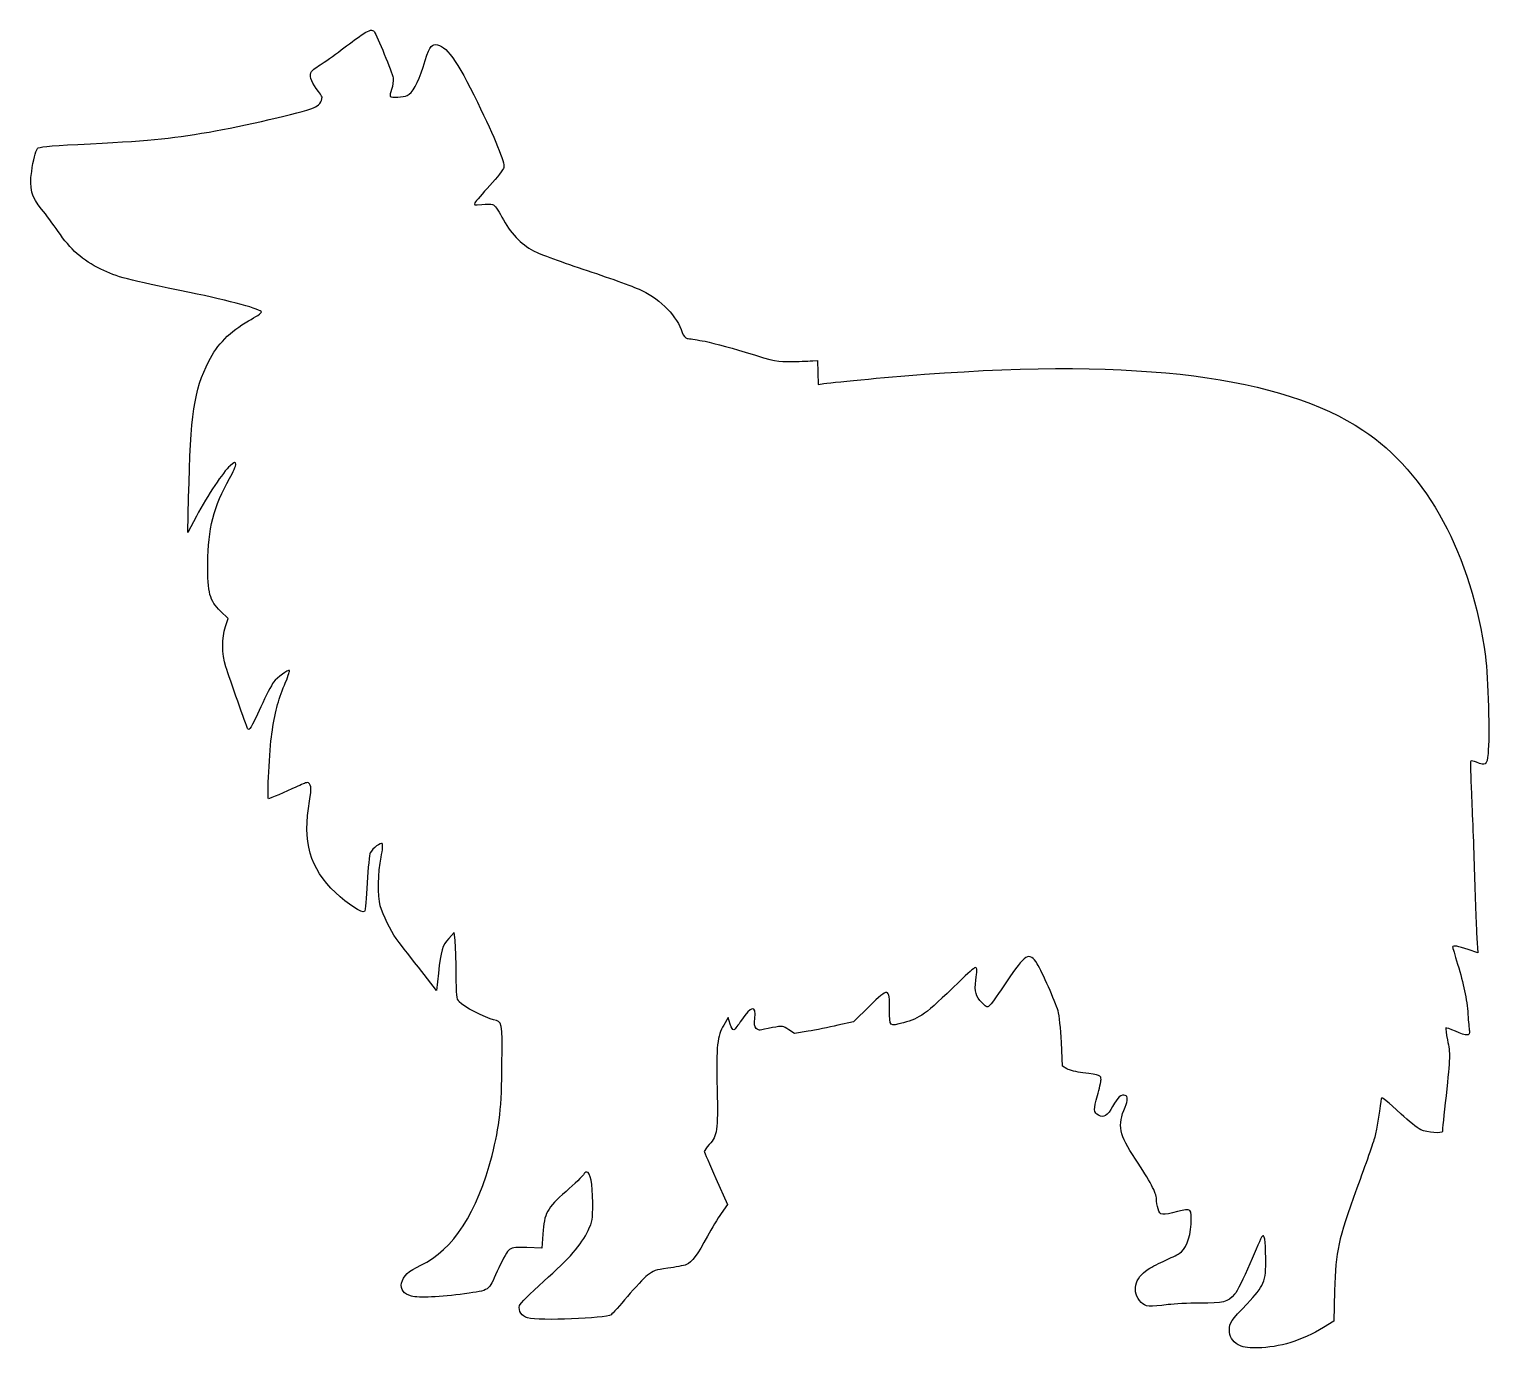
# Model space of a CAD drawing. Header units: centimetres. Extents: x -17.7 to 17.7, y -15.9 to 16.
import ezdxf

# ---------------------------------------------------------------- set-up
doc = ezdxf.new("R2010")
doc.units = ezdxf.units.CM
doc.header["$MEASUREMENT"] = 0
doc.layers.add('Layer 1', color=7, linetype='Continuous')

msp = doc.modelspace()

# ---------------------------------------------------------------- linework, layer by layer
at = {"layer": 'Layer 1'}
msp.add_open_spline([(-9.59908, 15.84678), (-9.68375, 15.79034), (-9.88836, 15.64217), (-10.05416, 15.51517), (-10.05416, 15.51517), (-10.21997, 15.38817), (-10.45633, 15.21884), (-10.58333, 15.1377), (-10.58333, 15.1377), (-10.7068, 15.05656), (-10.82322, 14.97189), (-10.83733, 14.9472), (-10.83733, 14.9472), (-10.8973, 14.85195), (-10.8585, 14.71437), (-10.72444, 14.53445), (-10.72444, 14.53445), (-10.64683, 14.43214), (-10.58333, 14.33337), (-10.58333, 14.31926), (-10.58333, 14.31926), (-10.58333, 14.21695), (-10.66447, 14.11465), (-10.79147, 14.06526), (-10.79147, 14.06526), (-11.08428, 13.94532), (-12.51303, 13.61723), (-13.31736, 13.47965), (-13.31736, 13.47965), (-14.30161, 13.31032), (-14.78492, 13.26446), (-16.48883, 13.17979), (-16.48883, 13.17979), (-17.21202, 13.14451), (-17.44133, 13.11982), (-17.46602, 13.08454), (-17.46602, 13.08454), (-17.51541, 13.0034), (-17.56833, 12.80585), (-17.60713, 12.52362), (-17.60713, 12.52362), (-17.6671, 12.11793), (-17.61419, 11.91331), (-17.36724, 11.61345), (-17.36724, 11.61345), (-17.26141, 11.48292), (-17.08149, 11.24303), (-16.9686, 11.07723), (-16.9686, 11.07723), (-16.67579, 10.63979), (-16.37241, 10.3752), (-15.93496, 10.16354), (-15.93496, 10.16354), (-15.52927, 9.96598), (-15.32818, 9.91307), (-13.79007, 9.5991), (-13.79007, 9.5991), (-12.78465, 9.39449), (-12.04735, 9.18988), (-12.04735, 9.12285), (-12.04735, 9.12285), (-12.04735, 9.10168), (-12.18846, 9.00643), (-12.36485, 8.91118), (-12.36485, 8.91118), (-12.80582, 8.66071), (-13.13038, 8.33262), (-13.32441, 7.93751), (-13.32441, 7.93751), (-13.68424, 7.21432), (-13.76185, 6.67809), (-13.81124, 4.63904), (-13.81124, 4.63904), (-13.81124, 4.63904), (-13.83241, 3.79237), (-13.83241, 3.79237), (-13.83241, 3.79237), (-13.83241, 3.79237), (-13.62074, 4.19101), (-13.62074, 4.19101), (-13.62074, 4.19101), (-13.35616, 4.69548), (-12.97868, 5.2564), (-12.80935, 5.40457), (-12.80935, 5.40457), (-12.69293, 5.50688), (-12.68235, 5.5104), (-12.67177, 5.4469), (-12.67177, 5.4469), (-12.66824, 5.41162), (-12.73527, 5.25287), (-12.82346, 5.09765), (-12.82346, 5.09765), (-13.20093, 4.43443), (-13.34557, 3.86998), (-13.3491, 3.05154), (-13.3491, 3.05154), (-13.35263, 2.32129), (-13.30677, 2.14843), (-13.03866, 1.8909), (-13.03866, 1.8909), (-13.03866, 1.8909), (-12.85169, 1.71098), (-12.85169, 1.71098), (-12.85169, 1.71098), (-12.85169, 1.71098), (-12.91872, 1.51695), (-12.91872, 1.51695), (-12.91872, 1.51695), (-13.01397, 1.24531), (-13.01044, 0.86078), (-12.91166, 0.54681), (-12.91166, 0.54681), (-12.81641, 0.24342), (-12.41777, -0.88194), (-12.38602, -0.94544), (-12.38602, -0.94544), (-12.34721, -1.016), (-12.30841, -0.95602), (-12.06499, -0.42333), (-12.06499, -0.42333), (-11.94505, -0.16227), (-11.80746, 0.10584), (-11.75807, 0.16934), (-11.75807, 0.16934), (-11.66635, 0.29281), (-11.40529, 0.48331), (-11.37354, 0.45156), (-11.37354, 0.45156), (-11.36296, 0.44098), (-11.41587, 0.28223), (-11.49348, 0.10231), (-11.49348, 0.10231), (-11.6487, -0.27516), (-11.72631, -0.56797), (-11.8004, -1.0795), (-11.8004, -1.0795), (-11.85332, -1.43581), (-11.91682, -2.64583), (-11.88154, -2.64583), (-11.88154, -2.64583), (-11.85332, -2.64583), (-11.45468, -2.48002), (-11.21832, -2.36714), (-11.21832, -2.36714), (-11.09132, -2.30717), (-10.97138, -2.25778), (-10.94668, -2.25778), (-10.94668, -2.25778), (-10.8479, -2.25778), (-10.83026, -2.38831), (-10.88671, -2.70581), (-10.88671, -2.70581), (-11.06663, -3.67242), (-10.87613, -4.34623), (-10.25877, -4.91773), (-10.25877, -4.91773), (-9.95891, -5.19642), (-9.60966, -5.42573), (-9.56027, -5.37634), (-9.56027, -5.37634), (-9.54263, -5.3587), (-9.51088, -5.04473), (-9.49324, -4.68137), (-9.49324, -4.68137), (-9.47207, -4.31801), (-9.44032, -3.98993), (-9.41916, -3.95465), (-9.41916, -3.95465), (-9.36272, -3.84529), (-9.16516, -3.69712), (-9.12988, -3.7324), (-9.12988, -3.7324), (-9.10871, -3.75357), (-9.1193, -3.87704), (-9.1581, -4.06048), (-9.1581, -4.06048), (-9.23218, -4.42384), (-9.24277, -4.99887), (-9.17574, -5.23876), (-9.17574, -5.23876), (-9.11577, -5.45395), (-8.92174, -5.85259), (-8.79474, -6.02545), (-8.79474, -6.02545), (-8.74182, -6.09953), (-8.49841, -6.40998), (-8.25499, -6.72042), (-8.25499, -6.72042), (-8.25499, -6.72042), (-7.81402, -7.28486), (-7.81402, -7.28486), (-7.81402, -7.28486), (-7.81402, -7.28486), (-7.77169, -6.86505), (-7.77169, -6.86505), (-7.77169, -6.86505), (-7.71172, -6.31824), (-7.67644, -6.1983), (-7.52122, -6.02544), (-7.52122, -6.02544), (-7.52122, -6.02544), (-7.39069, -5.8808), (-7.39069, -5.8808), (-7.39069, -5.8808), (-7.39069, -5.8808), (-7.366, -6.0713), (-7.366, -6.0713), (-7.366, -6.0713), (-7.35542, -6.17713), (-7.34483, -6.53344), (-7.34131, -6.86505), (-7.34131, -6.86505), (-7.33778, -7.41891), (-7.33073, -7.47888), (-7.26723, -7.56002), (-7.26723, -7.56002), (-7.18256, -7.66585), (-6.62165, -7.95866), (-6.4382, -7.99394), (-6.4382, -7.99394), (-6.22653, -8.03275), (-6.22653, -8.03275), (-6.23359, -9.0558), (-6.23359, -9.0558), (-6.24065, -10.11061), (-6.29003, -10.55511), (-6.47348, -11.27477), (-6.47348, -11.27477), (-6.82626, -12.65413), (-7.41187, -13.55724), (-8.19504, -13.93119), (-8.19504, -13.93119), (-8.50548, -14.07583), (-8.6219, -14.18519), (-8.66071, -14.36158), (-8.66071, -14.36158), (-8.69599, -14.50975), (-8.60779, -14.62969), (-8.42435, -14.67908), (-8.42435, -14.67908), (-8.24796, -14.72494), (-7.72232, -14.70377), (-7.13671, -14.62264), (-7.13671, -14.62264), (-6.5264, -14.53445), (-6.56168, -14.56267), (-6.35002, -14.07583), (-6.35002, -14.07583), (-6.24771, -13.84652), (-6.12777, -13.62075), (-6.07838, -13.57489), (-6.07838, -13.57489), (-5.99724, -13.50081), (-5.96549, -13.49375), (-5.63035, -13.50433), (-5.63035, -13.50433), (-5.63035, -13.50433), (-5.26699, -13.51491), (-5.26699, -13.51491), (-5.26699, -13.51491), (-5.26699, -13.51491), (-5.24582, -13.17624), (-5.24582, -13.17624), (-5.24582, -13.17624), (-5.21054, -12.66824), (-5.15057, -12.55535), (-4.6849, -12.14613), (-4.6849, -12.14613), (-4.47323, -11.95916), (-4.28273, -11.77571), (-4.26509, -11.74044), (-4.26509, -11.74044), (-4.24745, -11.70516), (-4.20865, -11.67694), (-4.18042, -11.67694), (-4.18042, -11.67694), (-4.09223, -11.67694), (-4.03931, -11.95563), (-4.03931, -12.41777), (-4.03931, -12.41777), (-4.03931, -12.83758), (-4.04284, -12.86933), (-4.14867, -13.08805), (-4.14867, -13.08805), (-4.31448, -13.4373), (-4.60023, -13.76538), (-5.21759, -14.31572), (-5.21759, -14.31572), (-5.5739, -14.63322), (-5.79262, -14.85194), (-5.80673, -14.90839), (-5.80673, -14.90839), (-5.84201, -15.03892), (-5.75734, -15.16239), (-5.6127, -15.20472), (-5.6127, -15.20472), (-5.32695, -15.28233), (-3.73239, -15.22236), (-3.59481, -15.12711), (-3.59481, -15.12711), (-3.55953, -15.10242), (-3.37962, -14.90486), (-3.1997, -14.68967), (-3.1997, -14.68967), (-3.01626, -14.47448), (-2.79753, -14.24164), (-2.71287, -14.17461), (-2.71287, -14.17461), (-2.57176, -14.06172), (-2.52237, -14.04408), (-2.22251, -14.00528), (-2.22251, -14.00528), (-2.03907, -13.98059), (-1.83798, -13.94178), (-1.77448, -13.91709), (-1.77448, -13.91709), (-1.64042, -13.86065), (-1.50284, -13.6772), (-1.26295, -13.22917), (-1.26295, -13.22917), (-1.16417, -13.04573), (-1.01601, -12.79525), (-0.93134, -12.67884), (-0.93134, -12.67884), (-0.93134, -12.67884), (-0.77965, -12.46012), (-0.77965, -12.46012), (-0.77965, -12.46012), (-0.77965, -12.46012), (-1.05834, -11.83218), (-1.05834, -11.83218), (-1.05834, -11.83218), (-1.21356, -11.48999), (-1.34056, -11.19365), (-1.34056, -11.17954), (-1.34056, -11.17954), (-1.34056, -11.16543), (-1.28764, -11.08782), (-1.22062, -11.01021), (-1.22062, -11.01021), (-1.01954, -10.77032), (-1.01248, -10.70682), (-1.03012, -9.66965), (-1.03012, -9.66965), (-1.05129, -8.60073), (-1.03012, -8.39259), (-0.87137, -8.12448), (-0.87137, -8.12448), (-0.87137, -8.12448), (-0.76201, -7.93751), (-0.76201, -7.93751), (-0.76201, -7.93751), (-0.76201, -7.93751), (-0.71615, -8.09626), (-0.71615, -8.09626), (-0.71615, -8.09626), (-0.6844, -8.19504), (-0.65265, -8.24443), (-0.62443, -8.23384), (-0.62443, -8.23384), (-0.60326, -8.22326), (-0.5186, -8.12095), (-0.44099, -8.00453), (-0.44099, -8.00453), (-0.21168, -7.65528), (-0.08116, -7.63764), (-0.11996, -7.95867), (-0.11996, -7.95867), (-0.1376, -8.10331), (-0.13054, -8.15623), (-0.08468, -8.20209), (-0.08468, -8.20209), (-0.05293, -8.23384), (-0.00707, -8.25148), (0.0141, -8.24442), (0.0141, -8.24442), (0.03527, -8.23736), (0.16932, -8.20914), (0.30691, -8.18445), (0.30691, -8.18445), (0.56091, -8.13859), (0.56444, -8.13859), (0.70202, -8.23384), (0.70202, -8.23384), (0.70202, -8.23384), (0.8396, -8.32909), (0.8396, -8.32909), (0.8396, -8.32909), (0.8396, -8.32909), (1.16768, -8.27265), (1.16768, -8.27265), (1.16768, -8.27265), (1.35112, -8.2409), (1.67215, -8.1774), (1.88735, -8.12801), (1.88735, -8.12801), (1.88735, -8.12801), (2.27188, -8.04334), (2.27188, -8.04334), (2.27188, -8.04334), (2.27188, -8.04334), (2.65288, -7.66587), (2.65288, -7.66587), (2.65288, -7.66587), (3.12207, -7.20373), (3.13971, -7.20726), (3.13971, -7.74701), (3.13971, -7.74701), (3.13971, -8.16682), (3.13265, -8.15976), (3.47485, -8.06451), (3.47485, -8.06451), (3.8876, -7.95515), (3.97932, -7.88812), (4.81188, -7.08732), (4.81188, -7.08732), (5.29519, -6.62165), (5.27755, -6.62518), (5.22463, -7.03793), (5.22463, -7.03793), (5.18935, -7.30957), (5.22463, -7.43657), (5.37985, -7.58474), (5.37985, -7.58474), (5.50332, -7.70468), (5.50332, -7.70468), (5.57388, -7.63413), (5.57388, -7.63413), (5.61269, -7.59885), (5.78907, -7.34485), (5.96899, -7.07674), (5.96899, -7.07674), (6.42055, -6.39588), (6.51932, -6.33943), (6.70982, -6.6393), (6.70982, -6.6393), (6.83329, -6.84391), (7.14726, -7.54594), (7.21429, -7.77877), (7.21429, -7.77877), (7.24604, -7.88813), (7.28132, -8.2021), (7.29543, -8.54077), (7.29543, -8.54077), (7.29543, -8.54077), (7.32012, -9.1158), (7.32012, -9.1158), (7.32012, -9.1158), (7.32012, -9.1158), (7.42948, -9.1793), (7.42948, -9.1793), (7.42948, -9.1793), (7.48945, -9.21458), (7.66231, -9.25691), (7.81754, -9.27808), (7.81754, -9.27808), (8.24087, -9.33452), (8.25498, -9.33805), (8.25498, -9.43683), (8.25498, -9.43683), (8.25498, -9.48622), (8.21617, -9.66261), (8.16679, -9.82841), (8.16679, -9.82841), (8.07154, -10.15649), (8.07507, -10.24469), (8.19148, -10.30466), (8.19148, -10.30466), (8.31848, -10.37522), (8.41373, -10.31524), (8.53367, -10.08947), (8.53367, -10.08947), (8.65009, -9.87428), (8.74886, -9.78608), (8.84059, -9.82136), (8.84059, -9.82136), (8.90409, -9.84605), (8.90409, -9.9413), (8.83706, -10.10358), (8.83706, -10.10358), (8.64656, -10.55866), (8.68537, -10.7668), (9.08753, -11.363), (9.08753, -11.363), (9.44031, -11.89217), (9.59553, -12.18497), (9.59553, -12.32961), (9.59553, -12.32961), (9.59553, -12.38605), (9.61317, -12.49542), (9.63434, -12.5695), (9.63434, -12.5695), (9.67667, -12.72825), (9.73665, -12.73531), (10.10706, -12.633), (10.10706, -12.633), (10.43867, -12.54128), (10.45631, -12.55892), (10.43162, -12.93639), (10.43162, -12.93639), (10.40693, -13.2927), (10.30109, -13.55375), (10.14587, -13.649), (10.14587, -13.649), (10.0859, -13.68428), (9.9342, -13.75836), (9.8072, -13.81481), (9.8072, -13.81481), (9.6802, -13.86773), (9.49323, -13.9665), (9.39092, -14.03), (9.39092, -14.03), (9.05931, -14.23814), (8.98875, -14.57681), (9.22511, -14.83081), (9.22511, -14.83081), (9.32036, -14.93664), (9.43325, -14.9437), (9.87775, -14.88373), (9.87775, -14.88373), (10.02239, -14.86609), (10.36811, -14.84845), (10.64681, -14.84845), (10.64681, -14.84845), (11.21478, -14.85198), (11.31709, -14.82376), (11.48642, -14.63326), (11.48642, -14.63326), (11.54992, -14.5627), (11.70161, -14.25226), (11.85331, -13.89595), (11.85331, -13.89595), (11.99442, -13.55728), (12.12848, -13.26095), (12.14964, -13.23273), (12.14964, -13.23273), (12.20608, -13.15865), (12.23078, -13.31387), (12.23783, -13.7619), (12.23783, -13.7619), (12.24489, -14.32987), (12.20255, -14.42865), (11.78627, -14.86257), (11.78627, -14.86257), (11.40174, -15.26474), (11.35941, -15.32471), (11.35941, -15.49404), (11.35941, -15.49404), (11.35941, -15.65632), (11.42644, -15.76921), (11.57108, -15.85387), (11.57108, -15.85387), (11.67339, -15.91737), (11.75452, -15.92795), (12.04733, -15.92795), (12.04733, -15.92795), (12.56239, -15.92442), (13.11977, -15.75156), (13.63483, -15.43759), (13.63483, -15.43759), (13.63483, -15.43759), (13.88177, -15.2859), (13.88177, -15.2859), (13.88177, -15.2859), (13.88177, -15.2859), (13.90294, -14.54859), (13.90294, -14.54859), (13.90294, -14.54859), (13.93469, -13.56081), (13.98055, -13.34562), (14.44269, -12.06856), (14.44269, -12.06856), (14.65083, -11.50059), (14.84486, -10.9432), (14.87308, -10.83384), (14.87308, -10.83384), (14.91541, -10.67509), (15.02477, -10.01187), (15.0283, -9.90251), (15.0283, -9.90251), (15.0283, -9.84254), (15.20116, -9.97659), (15.51161, -10.27293), (15.51161, -10.27293), (15.688, -10.44226), (15.90319, -10.61512), (15.98786, -10.65393), (15.98786, -10.65393), (16.14308, -10.72449), (16.50997, -10.75271), (16.50997, -10.69274), (16.50997, -10.69274), (16.50997, -10.67157), (16.54878, -10.28705), (16.59816, -9.83549), (16.59816, -9.83549), (16.70047, -8.86888), (16.70399, -8.82655), (16.62991, -8.48082), (16.62991, -8.48082), (16.60169, -8.33265), (16.58405, -8.20213), (16.59463, -8.19154), (16.59463, -8.19154), (16.60521, -8.18448), (16.70752, -8.21623), (16.82394, -8.26915), (16.82394, -8.26915), (17.09911, -8.39262), (17.18377, -8.39262), (17.16261, -8.26209), (17.16261, -8.26209), (17.15555, -8.20917), (17.13792, -8.03278), (17.12733, -7.86698), (17.12733, -7.86698), (17.09911, -7.48245), (17.02855, -7.13673), (16.87686, -6.64637), (16.87686, -6.64637), (16.80983, -6.42765), (16.75692, -6.24068), (16.75692, -6.23009), (16.75692, -6.23009), (16.75692, -6.18776), (16.90156, -6.21245), (17.13086, -6.29359), (17.13086, -6.29359), (17.13086, -6.29359), (17.36722, -6.37826), (17.36722, -6.37826), (17.36722, -6.37826), (17.36722, -6.37826), (17.34253, -6.02195), (17.34253, -6.02195), (17.34253, -6.02195), (17.33195, -5.82439), (17.30372, -5.12942), (17.28609, -4.48031), (17.28609, -4.48031), (17.26492, -3.8312), (17.23317, -2.95278), (17.21201, -2.52592), (17.21201, -2.52592), (17.19084, -2.10259), (17.18379, -1.74628), (17.1979, -1.7357), (17.1979, -1.7357), (17.20848, -1.72512), (17.26846, -1.7357), (17.33196, -1.76039), (17.33196, -1.76039), (17.56479, -1.85564), (17.58243, -1.84506), (17.61418, -1.55225), (17.61418, -1.55225), (17.65651, -1.16772), (17.61771, 0.29983), (17.55068, 0.79019), (17.55068, 0.79019), (17.2226, 3.242), (16.1431, 5.23872), (14.58735, 6.26883), (14.58735, 6.26883), (12.61532, 7.57411), (9.19691, 8.00802), (3.98638, 7.61997), (3.98638, 7.61997), (3.01271, 7.54589), (1.67569, 7.41889), (1.50988, 7.38714), (1.50988, 7.38714), (1.50988, 7.38714), (1.41463, 7.3695), (1.41463, 7.3695), (1.41463, 7.3695), (1.41463, 7.3695), (1.40405, 7.66231), (1.40405, 7.66231), (1.40405, 7.66231), (1.40405, 7.66231), (1.39347, 7.95512), (1.39347, 7.95512), (1.39347, 7.95512), (1.39347, 7.95512), (1.28764, 7.94454), (1.28764, 7.94454), (1.28764, 7.94454), (1.2312, 7.94101), (1.00895, 7.93396), (0.79375, 7.9269), (0.79375, 7.9269), (0.40569, 7.91984), (0.40569, 7.91984), (-0.35278, 8.15621), (-0.35278, 8.15621), (-0.76906, 8.28321), (-1.23825, 8.40668), (-1.39347, 8.43138), (-1.39347, 8.43138), (-1.54869, 8.45607), (-1.71097, 8.48077), (-1.7533, 8.48782), (-1.7533, 8.48782), (-1.80269, 8.4984), (-1.84149, 8.54426), (-1.87324, 8.63246), (-1.87324, 8.63246), (-1.99318, 9.00993), (-2.38477, 9.41915), (-2.83632, 9.6414), (-2.83632, 9.6414), (-2.98449, 9.71548), (-3.58421, 9.93421), (-4.16982, 10.12823), (-4.16982, 10.12823), (-4.7519, 10.31873), (-5.34104, 10.53745), (-5.47157, 10.60448), (-5.47157, 10.60448), (-5.77849, 10.76676), (-6.03601, 11.04192), (-6.2371, 11.42292), (-6.2371, 11.42292), (-6.32529, 11.58873), (-6.41702, 11.71925), (-6.45935, 11.72984), (-6.45935, 11.72984), (-6.49463, 11.74395), (-6.61457, 11.74042), (-6.72393, 11.72631), (-6.72393, 11.72631), (-6.9109, 11.70514), (-6.91796, 11.70867), (-6.88621, 11.76864), (-6.88621, 11.76864), (-6.86504, 11.80745), (-6.70277, 11.99442), (-6.52638, 12.18845), (-6.52638, 12.18845), (-6.34999, 12.38248), (-6.1983, 12.57651), (-6.18771, 12.62237), (-6.18771, 12.62237), (-6.15949, 12.7282), (-6.40643, 13.34204), (-6.82624, 14.19929), (-6.82624, 14.19929), (-7.32013, 15.21176), (-7.5953, 15.59276), (-7.83518, 15.59276), (-7.83518, 15.59276), (-7.95865, 15.59276), (-7.99393, 15.53279), (-8.1421, 15.04595), (-8.1421, 15.04595), (-8.26204, 14.66142), (-8.3961, 14.42153), (-8.52663, 14.36156), (-8.52663, 14.36156), (-8.61482, 14.31923), (-8.90057, 14.30864), (-8.93585, 14.34392), (-8.93585, 14.34392), (-8.94643, 14.3545), (-8.93232, 14.43211), (-8.9041, 14.50973), (-8.9041, 14.50973), (-8.87235, 14.59792), (-8.85824, 14.71081), (-8.86882, 14.78842), (-8.86882, 14.78842), (-8.88999, 14.91895), (-9.25688, 15.82206), (-9.32038, 15.9032), (-9.32038, 15.9032), (-9.3733, 15.9667), (-9.42269, 15.95612), (-9.59907, 15.84676), (-9.59907, 15.84676), (-9.59907, 15.84676), (-9.59908, 15.84678), (-9.59908, 15.84678)], degree=3, knots=[0, 0, 0, 0, 0.00507614, 0.00507614, 0.00507614, 0.00507614, 0.01015228, 0.01015228, 0.01015228, 0.01015228, 0.01522843, 0.01522843, 0.01522843, 0.01522843, 0.02030457, 0.02030457, 0.02030457, 0.02030457, 0.02538071, 0.02538071, 0.02538071, 0.02538071, 0.03045685, 0.03045685, 0.03045685, 0.03045685, 0.03553299, 0.03553299, 0.03553299, 0.03553299, 0.04060914, 0.04060914, 0.04060914, 0.04060914, 0.04568528, 0.04568528, 0.04568528, 0.04568528, 0.05076142, 0.05076142, 0.05076142, 0.05076142, 0.05583756, 0.05583756, 0.05583756, 0.05583756, 0.06091371, 0.06091371, 0.06091371, 0.06091371, 0.06598985, 0.06598985, 0.06598985, 0.06598985, 0.07106599, 0.07106599, 0.07106599, 0.07106599, 0.07614213, 0.07614213, 0.07614213, 0.07614213, 0.08121827, 0.08121827, 0.08121827, 0.08121827, 0.08629442, 0.08629442, 0.08629442, 0.08629442, 0.09137056, 0.09137056, 0.09137056, 0.09137056, 0.0964467, 0.0964467, 0.0964467, 0.0964467, 0.10152284, 0.10152284, 0.10152284, 0.10152284, 0.10659898, 0.10659898, 0.10659898, 0.10659898, 0.11167513, 0.11167513, 0.11167513, 0.11167513, 0.11675127, 0.11675127, 0.11675127, 0.11675127, 0.12182741, 0.12182741, 0.12182741, 0.12182741, 0.12690355, 0.12690355, 0.12690355, 0.12690355, 0.1319797, 0.1319797, 0.1319797, 0.1319797, 0.13705584, 0.13705584, 0.13705584, 0.13705584, 0.14213198, 0.14213198, 0.14213198, 0.14213198, 0.14720812, 0.14720812, 0.14720812, 0.14720812, 0.15228426, 0.15228426, 0.15228426, 0.15228426, 0.15736041, 0.15736041, 0.15736041, 0.15736041, 0.16243655, 0.16243655, 0.16243655, 0.16243655, 0.16751269, 0.16751269, 0.16751269, 0.16751269, 0.17258883, 0.17258883, 0.17258883, 0.17258883, 0.17766497, 0.17766497, 0.17766497, 0.17766497, 0.18274112, 0.18274112, 0.18274112, 0.18274112, 0.18781726, 0.18781726, 0.18781726, 0.18781726, 0.1928934, 0.1928934, 0.1928934, 0.1928934, 0.19796954, 0.19796954, 0.19796954, 0.19796954, 0.20304569, 0.20304569, 0.20304569, 0.20304569, 0.20812183, 0.20812183, 0.20812183, 0.20812183, 0.21319797, 0.21319797, 0.21319797, 0.21319797, 0.21827411, 0.21827411, 0.21827411, 0.21827411, 0.22335025, 0.22335025, 0.22335025, 0.22335025, 0.2284264, 0.2284264, 0.2284264, 0.2284264, 0.23350254, 0.23350254, 0.23350254, 0.23350254, 0.23857868, 0.23857868, 0.23857868, 0.23857868, 0.24365482, 0.24365482, 0.24365482, 0.24365482, 0.24873096, 0.24873096, 0.24873096, 0.24873096, 0.25380711, 0.25380711, 0.25380711, 0.25380711, 0.25888325, 0.25888325, 0.25888325, 0.25888325, 0.26395939, 0.26395939, 0.26395939, 0.26395939, 0.26903553, 0.26903553, 0.26903553, 0.26903553, 0.27411168, 0.27411168, 0.27411168, 0.27411168, 0.27918782, 0.27918782, 0.27918782, 0.27918782, 0.28426396, 0.28426396, 0.28426396, 0.28426396, 0.2893401, 0.2893401, 0.2893401, 0.2893401, 0.29441624, 0.29441624, 0.29441624, 0.29441624, 0.29949239, 0.29949239, 0.29949239, 0.29949239, 0.30456853, 0.30456853, 0.30456853, 0.30456853, 0.30964467, 0.30964467, 0.30964467, 0.30964467, 0.31472081, 0.31472081, 0.31472081, 0.31472081, 0.31979695, 0.31979695, 0.31979695, 0.31979695, 0.3248731, 0.3248731, 0.3248731, 0.3248731, 0.32994924, 0.32994924, 0.32994924, 0.32994924, 0.33502538, 0.33502538, 0.33502538, 0.33502538, 0.34010152, 0.34010152, 0.34010152, 0.34010152, 0.34517766, 0.34517766, 0.34517766, 0.34517766, 0.35025381, 0.35025381, 0.35025381, 0.35025381, 0.35532995, 0.35532995, 0.35532995, 0.35532995, 0.36040609, 0.36040609, 0.36040609, 0.36040609, 0.36548223, 0.36548223, 0.36548223, 0.36548223, 0.37055838, 0.37055838, 0.37055838, 0.37055838, 0.37563452, 0.37563452, 0.37563452, 0.37563452, 0.38071066, 0.38071066, 0.38071066, 0.38071066, 0.3857868, 0.3857868, 0.3857868, 0.3857868, 0.39086294, 0.39086294, 0.39086294, 0.39086294, 0.39593909, 0.39593909, 0.39593909, 0.39593909, 0.40101523, 0.40101523, 0.40101523, 0.40101523, 0.40609137, 0.40609137, 0.40609137, 0.40609137, 0.41116751, 0.41116751, 0.41116751, 0.41116751, 0.41624365, 0.41624365, 0.41624365, 0.41624365, 0.4213198, 0.4213198, 0.4213198, 0.4213198, 0.42639594, 0.42639594, 0.42639594, 0.42639594, 0.43147208, 0.43147208, 0.43147208, 0.43147208, 0.43654822, 0.43654822, 0.43654822, 0.43654822, 0.44162437, 0.44162437, 0.44162437, 0.44162437, 0.44670051, 0.44670051, 0.44670051, 0.44670051, 0.45177665, 0.45177665, 0.45177665, 0.45177665, 0.45685279, 0.45685279, 0.45685279, 0.45685279, 0.46192893, 0.46192893, 0.46192893, 0.46192893, 0.46700508, 0.46700508, 0.46700508, 0.46700508, 0.47208122, 0.47208122, 0.47208122, 0.47208122, 0.47715736, 0.47715736, 0.47715736, 0.47715736, 0.4822335, 0.4822335, 0.4822335, 0.4822335, 0.48730964, 0.48730964, 0.48730964, 0.48730964, 0.49238579, 0.49238579, 0.49238579, 0.49238579, 0.49746193, 0.49746193, 0.49746193, 0.49746193, 0.50253807, 0.50253807, 0.50253807, 0.50253807, 0.50761421, 0.50761421, 0.50761421, 0.50761421, 0.51269036, 0.51269036, 0.51269036, 0.51269036, 0.5177665, 0.5177665, 0.5177665, 0.5177665, 0.52284264, 0.52284264, 0.52284264, 0.52284264, 0.52791878, 0.52791878, 0.52791878, 0.52791878, 0.53299492, 0.53299492, 0.53299492, 0.53299492, 0.53807107, 0.53807107, 0.53807107, 0.53807107, 0.54314721, 0.54314721, 0.54314721, 0.54314721, 0.54822335, 0.54822335, 0.54822335, 0.54822335, 0.55329949, 0.55329949, 0.55329949, 0.55329949, 0.55837563, 0.55837563, 0.55837563, 0.55837563, 0.56345178, 0.56345178, 0.56345178, 0.56345178, 0.56852792, 0.56852792, 0.56852792, 0.56852792, 0.57360406, 0.57360406, 0.57360406, 0.57360406, 0.5786802, 0.5786802, 0.5786802, 0.5786802, 0.58375635, 0.58375635, 0.58375635, 0.58375635, 0.58883249, 0.58883249, 0.58883249, 0.58883249, 0.59390863, 0.59390863, 0.59390863, 0.59390863, 0.59898477, 0.59898477, 0.59898477, 0.59898477, 0.60406091, 0.60406091, 0.60406091, 0.60406091, 0.60913706, 0.60913706, 0.60913706, 0.60913706, 0.6142132, 0.6142132, 0.6142132, 0.6142132, 0.61928934, 0.61928934, 0.61928934, 0.61928934, 0.62436548, 0.62436548, 0.62436548, 0.62436548, 0.62944162, 0.62944162, 0.62944162, 0.62944162, 0.63451777, 0.63451777, 0.63451777, 0.63451777, 0.63959391, 0.63959391, 0.63959391, 0.63959391, 0.64467005, 0.64467005, 0.64467005, 0.64467005, 0.64974619, 0.64974619, 0.64974619, 0.64974619, 0.65482234, 0.65482234, 0.65482234, 0.65482234, 0.65989848, 0.65989848, 0.65989848, 0.65989848, 0.66497462, 0.66497462, 0.66497462, 0.66497462, 0.67005076, 0.67005076, 0.67005076, 0.67005076, 0.6751269, 0.6751269, 0.6751269, 0.6751269, 0.68020305, 0.68020305, 0.68020305, 0.68020305, 0.68527919, 0.68527919, 0.68527919, 0.68527919, 0.69035533, 0.69035533, 0.69035533, 0.69035533, 0.69543147, 0.69543147, 0.69543147, 0.69543147, 0.70050761, 0.70050761, 0.70050761, 0.70050761, 0.70558376, 0.70558376, 0.70558376, 0.70558376, 0.7106599, 0.7106599, 0.7106599, 0.7106599, 0.71573604, 0.71573604, 0.71573604, 0.71573604, 0.72081218, 0.72081218, 0.72081218, 0.72081218, 0.72588832, 0.72588832, 0.72588832, 0.72588832, 0.73096447, 0.73096447, 0.73096447, 0.73096447, 0.73604061, 0.73604061, 0.73604061, 0.73604061, 0.74111675, 0.74111675, 0.74111675, 0.74111675, 0.74619289, 0.74619289, 0.74619289, 0.74619289, 0.75126904, 0.75126904, 0.75126904, 0.75126904, 0.75634518, 0.75634518, 0.75634518, 0.75634518, 0.76142132, 0.76142132, 0.76142132, 0.76142132, 0.76649746, 0.76649746, 0.76649746, 0.76649746, 0.7715736, 0.7715736, 0.7715736, 0.7715736, 0.77664975, 0.77664975, 0.77664975, 0.77664975, 0.78172589, 0.78172589, 0.78172589, 0.78172589, 0.78680203, 0.78680203, 0.78680203, 0.78680203, 0.79187817, 0.79187817, 0.79187817, 0.79187817, 0.79695431, 0.79695431, 0.79695431, 0.79695431, 0.80203046, 0.80203046, 0.80203046, 0.80203046, 0.8071066, 0.8071066, 0.8071066, 0.8071066, 0.81218274, 0.81218274, 0.81218274, 0.81218274, 0.81725888, 0.81725888, 0.81725888, 0.81725888, 0.82233503, 0.82233503, 0.82233503, 0.82233503, 0.82741117, 0.82741117, 0.82741117, 0.82741117, 0.83248731, 0.83248731, 0.83248731, 0.83248731, 0.83756345, 0.83756345, 0.83756345, 0.83756345, 0.84263959, 0.84263959, 0.84263959, 0.84263959, 0.84771574, 0.84771574, 0.84771574, 0.84771574, 0.85279188, 0.85279188, 0.85279188, 0.85279188, 0.85786802, 0.85786802, 0.85786802, 0.85786802, 0.86294416, 0.86294416, 0.86294416, 0.86294416, 0.8680203, 0.8680203, 0.8680203, 0.8680203, 0.87309645, 0.87309645, 0.87309645, 0.87309645, 0.87817259, 0.87817259, 0.87817259, 0.87817259, 0.88324873, 0.88324873, 0.88324873, 0.88324873, 0.88832487, 0.88832487, 0.88832487, 0.88832487, 0.89340102, 0.89340102, 0.89340102, 0.89340102, 0.89847716, 0.89847716, 0.89847716, 0.89847716, 0.9035533, 0.9035533, 0.9035533, 0.9035533, 0.90862944, 0.90862944, 0.90862944, 0.90862944, 0.91370558, 0.91370558, 0.91370558, 0.91370558, 0.91878173, 0.91878173, 0.91878173, 0.91878173, 0.92385787, 0.92385787, 0.92385787, 0.92385787, 0.92893401, 0.92893401, 0.92893401, 0.92893401, 0.93401015, 0.93401015, 0.93401015, 0.93401015, 0.93908629, 0.93908629, 0.93908629, 0.93908629, 0.94416244, 0.94416244, 0.94416244, 0.94416244, 0.94923858, 0.94923858, 0.94923858, 0.94923858, 0.95431472, 0.95431472, 0.95431472, 0.95431472, 0.95939086, 0.95939086, 0.95939086, 0.95939086, 0.96446701, 0.96446701, 0.96446701, 0.96446701, 0.96954315, 0.96954315, 0.96954315, 0.96954315, 0.97461929, 0.97461929, 0.97461929, 0.97461929, 0.97969543, 0.97969543, 0.97969543, 0.97969543, 0.98477157, 0.98477157, 0.98477157, 0.98477157, 0.98984772, 0.98984772, 0.98984772, 0.98984772, 1, 1, 1, 1], dxfattribs=at)

doc.saveas('drawing.dxf')
